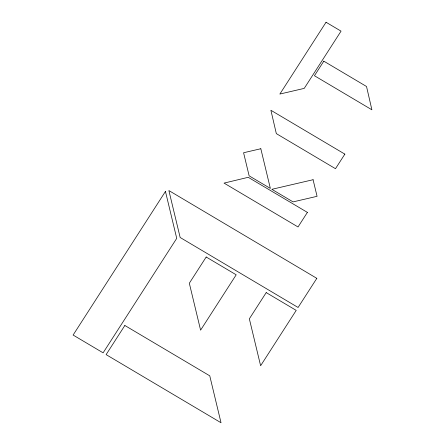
<?xml version="1.0" encoding="UTF-8"?>
<svg xmlns="http://www.w3.org/2000/svg" width="445" height="445" viewBox="0 0 445 445"><rect width="100%" height="100%" fill="white"/><g stroke="black" fill="none" stroke-linecap="round" stroke-linejoin="round"><path stroke-width="0.67" d="M165.451 191.439L73.108 335.046L103.112 352.835L176.726 238.364L165.451 191.439M124.85 325.484L106.116 354.615L221.026 422.75L209.756 375.825L124.85 325.484M326.04 22.25L279.866 94.051L304.235 88.383L341.048 31.144L326.04 22.25M323.81 61.171L314.443 75.733L371.892 109.798L366.53 86.497L323.81 61.171M206.191 257.015L189.325 283.231L200.6 330.157L236.195 274.804L206.191 257.015M307.389 212.387L298.022 226.956L224.058 183.106L248.221 177.31L307.389 212.387M344.858 154.126L335.491 168.694L276.323 133.611L270.899 110.271L344.858 154.126M266.205 292.599L249.345 318.815L260.62 365.74L296.214 310.387L266.205 292.599M316.823 278.342L298.089 307.473L180.158 237.491L168.883 190.566L316.823 278.342M260.82 148.736L243.582 152.746L249.133 175.842L270.354 188.424L260.82 148.736M313.08 179.719L271.851 189.314L293.071 201.897L317.068 196.312L313.08 179.719"/></g></svg>
